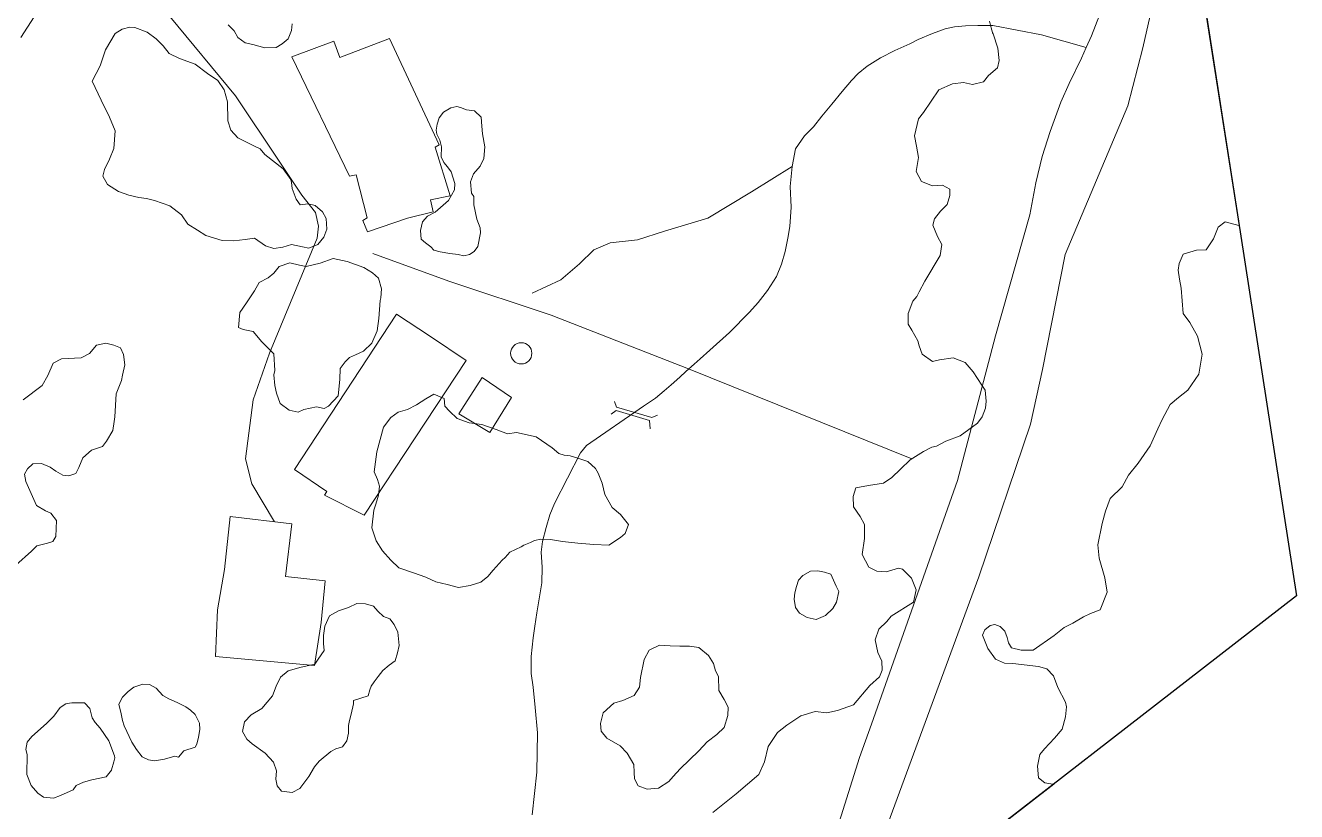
# Model space of a CAD drawing. Header units: metres. Extents: x 4652992 to 4879070, y 2074171 to 2309877.
# Drawn here: x 4654614.1 to 4654706.4, y 2307160.3 to 2307217.4 of the extents above; entities that cross this region are included whole.
import ezdxf

# ---------------------------------------------------------------- set-up
doc = ezdxf.new("R2010")
doc.units = ezdxf.units.M
doc.header["$MEASUREMENT"] = 0
doc.linetypes.add('DGN Style 3', pattern=[92.779933, 66.271381, -26.508552])
doc.layers.get('0').update_dxf_attribs({"color": 4, "lineweight": 0})
for name, color, linetype, lineweight in [('Level 1', 2, 'Continuous', 0), ('Level 2', 6, 'Continuous', 0), ('Level 20', 30, 'DGN Style 3', 0), ('Level 29', 30, 'Continuous', 0), ('Level 30', 5, 'Continuous', 0), ('Level 37', 3, 'Continuous', 0), ('Level 40', 1, 'Continuous', 0), ('Level 61', 4, 'Continuous', 0)]:
    doc.layers.add(name, color=color, linetype=linetype, lineweight=lineweight)
doc.layers.add('Limite', color=38, linetype='Continuous', lineweight=0, plot=False)

# ---------------------------------------------------------------- blocks, each defined once
blk = doc.blocks.new('POSTE')
at = {"color": 0, "linetype": 'ByBlock', "lineweight": -2}
blk.add_circle((0, 0), 0.77, dxfattribs=at)

msp = doc.modelspace()

# ---------------------------------------------------------------- linework, layer by layer
at = {"layer": 'Level 1'}
for points in [[(4654650.889712, 2307160.098879, 1341.0717), (4654651.233889, 2307163.213076, 1341.0717), (4654651.286684, 2307166.067507, 1341.0717), (4654651.097903, 2307167.898928, 1341.0717), (4654650.966311, 2307169.368716, 1341.0717), (4654650.8277, 2307170.363894, 1341.0717), (4654650.821291, 2307171.601931, 1341.0717), (4654650.971499, 2307172.958132, 1341.0717), (4654651.093325, 2307173.789919, 1341.0717), (4654651.233889, 2307174.77289, 1341.0717), (4654651.602724, 2307176.946718, 1341.0717), (4654651.618288, 2307178.088076, 1341.0717), (4654651.545901, 2307179.16791, 1341.0717), (4654651.629092, 2307179.953921, 1341.0717), (4654651.900881, 2307180.951296, 1341.0717), (4654652.183291, 2307181.881716, 1341.0717), (4654652.520083, 2307182.698305, 1341.0717), (4654654.39789, 2307186.387087, 1340.9617), (4654654.836489, 2307186.913515, 1340.8817), (4654658.976687, 2307189.764895, 1340.7117), (4654659.836123, 2307190.336916, 1340.7117), (4654660.470095, 2307190.880495, 1340.7117), (4654660.98633, 2307191.315127, 1340.7117), (4654661.607302, 2307191.880312, 1340.7117), (4654662.042116, 2307192.279482, 1340.7117), (4654662.654482, 2307192.809878, 1340.7117), (4654663.076479, 2307193.194094, 1340.7117), (4654663.780886, 2307193.839907, 1340.7117), (4654665.202883, 2307195.109926, 1340.7117), (4654666.665102, 2307196.581118, 1340.7117), (4654667.28351, 2307197.284304, 1340.6617), (4654667.980898, 2307198.160708, 1340.6217), (4654668.621889, 2307199.179079, 1340.6117), (4654668.992678, 2307200.060915, 1340.5717), (4654669.245119, 2307200.980288, 1340.5217), (4654669.437319, 2307201.950686, 1340.4817), (4654669.591311, 2307202.802309, 1340.4717), (4654669.700503, 2307204.214113, 1340.4417), (4654669.62549, 2307205.712601, 1340.3917), (4654669.754328, 2307207.147343, 1340.3917), (4654670.002163, 2307208.449678, 1340.3817), (4654670.664435, 2307209.38786, 1340.3817), (4654671.30926, 2307210.04463, 1340.3717), (4654671.905886, 2307210.800905, 1340.3517), (4654672.633303, 2307211.688479, 1340.3417), (4654673.38428, 2307212.598086, 1340.3217), (4654674.073122, 2307213.403322, 1340.3017), (4654674.548281, 2307213.893496, 1340.2817), (4654675.193117, 2307214.443728, 1340.2817), (4654676.183291, 2307215.029909, 1340.2817), (4654677.206301, 2307215.562502, 1340.2817), (4654678.291506, 2307216.052675, 1340.2817), (4654678.900332, 2307216.382509, 1340.2817), (4654679.949282, 2307216.798891, 1340.2817), (4654680.873904, 2307217.153689, 1340.2817), (4654681.545717, 2307217.294314, 1340.2817), (4654682.335879, 2307217.36072, 1340.2817), (4654683.23572, 2307217.391726, 1340.2817), (4654684.335512, 2307217.383486, 1340.2817), (4654687.847475, 2307216.712527, 1340), (4654691.108268, 2307215.794683, 1339.0904)], [(4654650.897093, 2307197.959779, 1341.0203), (4654652.971292, 2307198.923391, 1340.9203), (4654654.331063, 2307200.086972, 1340.9203), (4654655.364527, 2307201.100557, 1340.8203), (4654656.561448, 2307201.618981, 1340.7203), (4654658.541686, 2307201.831033, 1340.5203), (4654660.49573, 2307202.455788, 1340.4203), (4654663.646299, 2307203.399361, 1340.6203), (4654666.811841, 2307205.316441, 1340.4203), (4654669.754328, 2307207.147343, 1340.3917)]]:
    msp.add_polyline3d(points, dxfattribs=at)
at = {"layer": 'Level 2'}
for points in [[(4654667.534304, 2307274.512881, 1338.48), (4654673.787905, 2307263.114504, 1338.88), (4654676.667483, 2307259.226687, 1338.88), (4654677.039492, 2307258.780886, 1338.88), (4654681.638125, 2307252.600527, 1338.88), (4654683.468874, 2307250.309084, 1338.88), (4654689.257693, 2307246.084292, 1339), (4654695.610476, 2307240.128298, 1338.92), (4654696.422121, 2307238.764284, 1338.92), (4654697.208132, 2307235.596926, 1338.92), (4654698.04053, 2307229.439089, 1338.92), (4654697.914492, 2307228.031924, 1338.92), (4654697.55768, 2307226.112124, 1338.92), (4654695.211733, 2307215.77112, 1339.0877), (4654694.122927, 2307211.559328, 1339.0877), (4654689.582705, 2307200.763308, 1339.4219), (4654687.929079, 2307192.42792, 1339.7851), (4654687.060915, 2307188.465273, 1339.7851), (4654683.302309, 2307177.369082, 1340.0179), (4654675.854494, 2307157.170473, 1340.06)], [(4654671.058718, 2307152.867129, 1340.06), (4654674.638674, 2307164.27289, 1340.06), (4654675.529116, 2307166.697878, 1340.06), (4654681.76813, 2307184.380495, 1340), (4654684.516115, 2307194.86188, 1339.6), (4654687.00049, 2307203.659914, 1339.28), (4654687.4527, 2307205.975283, 1339.2), (4654687.912905, 2307207.879092, 1339.2), (4654688.479311, 2307209.704104, 1339.2), (4654689.262514, 2307211.833925, 1339.14), (4654689.875307, 2307213.184695, 1339.14), (4654690.766909, 2307215.021487, 1339.1), (4654691.108268, 2307215.794683, 1339.0904), (4654691.478701, 2307216.63373, 1339.08), (4654692.073305, 2307218.131289, 1339.02)]]:
    msp.add_polyline3d(points, dxfattribs=at)
at = {"layer": 'Level 20', "linetype": 'Continuous'}
msp.add_polyline3d([(4654602.372725, 2307257.656583, 1361.4514), (4654603.530857, 2307253.34893, 1361.2514), (4654605.485816, 2307238.502743, 1357.8514), (4654607.594762, 2307233.596389, 1355.1514), (4654614.705044, 2307226.980624, 1351.8514), (4654622.188791, 2307220.528874, 1350.2514), (4654624.585684, 2307218.036455, 1349.8514), (4654629.35007, 2307212.286356, 1348.9514), (4654632.485108, 2307207.619525, 1348.7514), (4654634.17594, 2307205.085874, 1348.7514), (4654635.158421, 2307203.816054, 1348.7514), (4654635.377298, 2307202.827727, 1348.7514), (4654635.293109, 2307201.962516, 1348.7514), (4654631.821902, 2307193.617608, 1346.5514), (4654630.643461, 2307190.229268, 1346.4514), (4654630.082093, 2307185.941441, 1345.9514), (4654630.553985, 2307184.124533, 1345.7514), (4654632.187565, 2307181.368517, 1345.7514)], dxfattribs=at)
at = {"layer": 'Level 29', "elevation": 1341.120294, "flags": 128}
for points in [[(4654659.988566, 2307189.117587), (4654659.578047, 2307188.950576), (4654657.02001, 2307189.695542), (4654656.85422, 2307190.106576)], [(4654656.617519, 2307189.181555), (4654656.991901, 2307189.442954), (4654659.413359, 2307188.728556), (4654659.447917, 2307188.1168)]]:
    msp.add_lwpolyline(points, dxfattribs=at)
at = {"layer": 'Level 30', "color": 1, "elevation": 1344.151384, "flags": 128}
msp.add_lwpolyline([(4654649.40185, 2307190.382124), (4654647.828623, 2307187.844328), (4654645.563763, 2307189.199116), (4654647.253424, 2307191.836612), (4654649.40185, 2307190.382124)], dxfattribs=at)
at = {"layer": 'Level 30', "color": 1}
for points in [[(4654640.535706, 2307216.441625, 1346.4514), (4654644.128954, 2307208.722075, 1346.7514), (4654643.84409, 2307208.566629, 1346.7514), (4654644.942797, 2307205.028604, 1345.8514), (4654643.502067, 2307204.747824, 1346.4514), (4654643.707844, 2307203.855849, 1346.4514), (4654641.832239, 2307203.417166, 1347.1514), (4654638.938688, 2307202.41899, 1347.4514), (4654638.594155, 2307203.247095, 1347.4514), (4654638.91519, 2307203.425551, 1347.4514), (4654638.110219, 2307206.560384, 1347.2514), (4654637.643116, 2307206.452444, 1347.1514), (4654633.443851, 2307215.111967, 1347.7514), (4654636.491449, 2307216.259665, 1347.9514), (4654636.940452, 2307215.064331, 1347.9514), (4654640.535706, 2307216.441625, 1346.4514)], [(4654646.105546, 2307193.083407, 1344.451384), (4654638.697553, 2307181.86681, 1344.451384), (4654635.826384, 2307183.30376, 1345.051384), (4654635.982941, 2307183.582499, 1345.051384), (4654633.647643, 2307185.158909, 1344.551384), (4654641.038758, 2307196.441537, 1344.551384), (4654643.518235, 2307194.824234, 1345.051384), (4654646.105546, 2307193.083407, 1344.451384)], [(4654635.569624, 2307174.06028, 1348.2514), (4654635.081868, 2307170.934066, 1347.5514), (4654627.898958, 2307171.601213, 1347.5514), (4654628.057281, 2307174.984921, 1348.4514), (4654628.556528, 2307177.919728, 1347.8514), (4654628.981273, 2307181.748807, 1347.3514), (4654633.450795, 2307181.218689, 1347.3514), (4654632.997939, 2307177.393008, 1347.9514), (4654635.862957, 2307177.096343, 1347.9514), (4654635.569624, 2307174.06028, 1348.2514)]]:
    msp.add_polyline3d(points, dxfattribs=at)
at = {"layer": 'Level 37'}
msp.add_polyline3d([(4654678.449114, 2307185.944045, 1341.737588), (4654662.233079, 2307192.472906, 1341.6514), (4654652.27207, 2307196.365892, 1342.4514), (4654644.851222, 2307198.838163, 1344.4514), (4654639.330827, 2307200.833381, 1347.2514)], dxfattribs=at)
at = {"layer": 'Level 40', "color": 3, "elevation": 1343.409417, "flags": 128}
msp.add_lwpolyline([(4654672.946061, 2307176.709139), (4654673.147724, 2307176.327758), (4654672.972772, 2307175.550213), (4654672.722718, 2307175.077704), (4654672.178381, 2307174.574929), (4654671.492737, 2307174.295906), (4654670.854084, 2307174.438721), (4654670.302203, 2307174.75429), (4654670.009283, 2307175.156072), (4654669.904672, 2307175.755949), (4654669.961959, 2307176.223545), (4654670.064866, 2307176.680941), (4654670.213394, 2307177.128137), (4654670.534112, 2307177.488783), (4654671.082928, 2307177.798413), (4654671.615613, 2307177.823398), (4654672.117419, 2307177.711163), (4654672.56331, 2307177.563394), (4654672.946061, 2307176.709139)], dxfattribs=at)
at = {"layer": 'Level 40', "color": 3}
for points in [[(4654619.396175, 2307224.663947, 1375.6094), (4654619.316355, 2307223.43263, 1375.6094), (4654618.882141, 2307222.083512, 1375.6094), (4654618.074924, 2307221.409693, 1375.6094), (4654617.09443, 2307220.840438, 1375.6094), (4654616.085808, 2307220.145988, 1375.6094), (4654614.753831, 2307218.011869, 1375.6094), (4654613.76385, 2307216.524332, 1375.6094)], [(4654699.336, 2307221.2593, 1350.1153), (4654700.1832, 2307215.8116, 1349.6989), (4654702.1966, 2307202.8638, 1348.7094), (4654702.1711, 2307202.8727, 1348.7094), (4654701.1808, 2307203.1404, 1348.7094), (4654700.6814, 2307202.7482, 1348.7094), (4654700.3545, 2307201.905, 1348.7094), (4654699.8102, 2307201.1105, 1348.7094), (4654699.1187, 2307201.0822, 1348.7094), (4654698.1409, 2307200.7972, 1348.7094), (4654697.8533, 2307200.1284, 1348.7094), (4654697.7888, 2307199.6389, 1348.7094), (4654697.8687, 2307198.9795, 1348.7094), (4654697.9987, 2307198.3159, 1350.1094), (4654698.1372, 2307196.5011, 1350.1094), (4654698.6273, 2307195.8425, 1350.1094), (4654699.1789, 2307194.85, 1350.1094), (4654699.5218, 2307193.5384, 1350.1094), (4654699.2851, 2307192.0822, 1350.1094), (4654698.48, 2307190.9362, 1350.1094), (4654697.8121, 2307190.3998, 1350.1094), (4654697.1974, 2307189.8971, 1350.1094), (4654696.6289, 2307188.7897, 1350.1094), (4654696.2984, 2307188.132, 1350.1094), (4654695.7439, 2307186.8842, 1350.1094), (4654694.866, 2307185.6173, 1350.1094), (4654694.1729, 2307184.7664, 1350.1094), (4654693.7066, 2307183.9105, 1350.1094), (4654692.8377, 2307183.0574, 1350.9094), (4654692.4991, 2307182.1431, 1352.4094), (4654692.2505, 2307181.2412, 1352.4094), (4654691.9518, 2307179.7123, 1352.4094), (4654692.0495, 2307178.733, 1352.4094), (4654692.4585, 2307177.3194, 1352.4094), (4654692.633, 2307176.2774, 1352.4094), (4654692.1137, 2307174.9803, 1352.4094), (4654691.4199, 2307174.7252, 1352.4094), (4654690.9089, 2307174.4748, 1352.4094), (4654690.123, 2307174.0124, 1352.4094), (4654689.5059, 2307173.6945, 1352.4094), (4654688.7869, 2307173.1259, 1352.4094), (4654687.2473, 2307172.0587, 1351.1094), (4654686.3845, 2307172.069, 1351.1094), (4654685.6909, 2307172.2241, 1351.1094), (4654685.4559, 2307172.5963, 1351.1094), (4654685.3608, 2307172.9829, 1351.1094), (4654685.1887, 2307173.4324, 1351.1094), (4654684.8573, 2307173.7805, 1351.1094), (4654684.4769, 2307173.9112, 1351.1094), (4654684.144, 2307173.8487, 1351.1094), (4654683.7524, 2307173.5253, 1351.1094), (4654683.5777, 2307173.1534, 1351.1094), (4654683.9623, 2307172.1754, 1350.5094), (4654684.5194, 2307171.4111, 1350.5094), (4654685.1842, 2307171.1253, 1350.5094), (4654685.7678, 2307171.0862, 1350.5094), (4654687.6466, 2307170.8838, 1349.5094), (4654688.2449, 2307170.7042, 1349.5094), (4654688.7214, 2307170.1859, 1349.5094), (4654689.0325, 2307169.3385, 1349.5094), (4654689.6064, 2307168.2751, 1348.7094), (4654689.6681, 2307167.9407, 1348.7094), (4654689.598, 2307167.2236, 1348.7094), (4654689.3484, 2307166.3177, 1348.7094), (4654688.7902, 2307165.664, 1348.7094), (4654688.0721, 2307164.9086, 1348.7094), (4654687.7467, 2307164.4776, 1348.7094), (4654687.5602, 2307163.6492, 1348.7094), (4654687.6444, 2307162.8061, 1348.7094), (4654688.1073, 2307162.4279, 1348.7094), (4654688.6823, 2307162.3451, 1348.7094), (4654688.7477, 2307162.338, 1348.7094), (4654683.6732, 2307158.4019, 1348.9053)], [(4654633.461206, 2307217.519412, 1352.509417), (4654633.416142, 2307217.013289, 1352.509417), (4654633.178213, 2307216.412718, 1352.509417), (4654632.755672, 2307216.059991, 1352.509417), (4654632.315169, 2307215.780114, 1352.509417), (4654631.493313, 2307215.777155, 1353.609417), (4654630.619406, 2307216.007284, 1353.609417), (4654630.06453, 2307216.131581, 1353.609417), (4654629.535816, 2307216.524954, 1353.609417), (4654629.264983, 2307216.998034, 1353.609417), (4654628.816239, 2307217.442238, 1353.609417)], [(4654664.0045, 2307160.2716, 1346.0094), (4654665.7016, 2307161.6268, 1346.7094), (4654667.3308, 2307163.0324, 1347.8094), (4654667.7646, 2307163.9442, 1347.8094), (4654668.02, 2307165.0793, 1347.8094), (4654668.7011, 2307166.0735, 1347.8094), (4654669.371, 2307166.6116, 1347.8094), (4654670.3949, 2307167.2998, 1347.8094), (4654671.4273, 2307167.6193, 1347.8094), (4654672.2743, 2307167.5216, 1347.8094), (4654673.0398, 2307167.6715, 1347.8094), (4654674.2245, 2307168.0844, 1346.5094), (4654675.3984, 2307169.4872, 1346.1094), (4654676.0894, 2307170.114, 1346.1094), (4654676.2949, 2307170.6195, 1346.1094), (4654676.2582, 2307171.2711, 1346.1094), (4654675.9836, 2307171.8839, 1346.1094), (4654675.7779, 2307172.8031, 1346.1094), (4654676.0424, 2307173.5712, 1346.1094), (4654676.6265, 2307174.1299, 1346.1094), (4654676.9432, 2307174.5187, 1346.1094), (4654678.5709, 2307175.5524, 1345.6094), (4654678.768, 2307176.4281, 1345.6094), (4654678.4115, 2307177.2896, 1345.6094), (4654677.7776, 2307177.9373, 1345.6094), (4654677.4719, 2307178.0056, 1345.6094), (4654676.5874, 2307177.7436, 1345.6094), (4654675.9127, 2307177.8025, 1345.6094), (4654675.3309, 2307178.0706, 1345.6094), (4654674.8532, 2307179.0053, 1345.6094), (4654675.022, 2307180.1633, 1345.6094), (4654675.0205, 2307181.1755, 1345.6094), (4654674.6921, 2307181.7549, 1345.6094), (4654674.2088, 2307182.4609, 1345.6094), (4654674.1918, 2307183.2006, 1345.6094), (4654674.3833, 2307183.8477, 1345.6094), (4654675.2918, 2307184.0124, 1345.6094), (4654676.3849, 2307184.1817, 1345.6094), (4654676.9835, 2307184.5997, 1345.6094), (4654677.6216, 2307185.1929, 1345.6094), (4654678.323, 2307185.8639, 1345.6094), (4654679.2864, 2307186.4762, 1345.6094), (4654679.9089, 2307186.7968, 1345.6094), (4654680.2442, 2307186.8598, 1345.6094), (4654680.9117, 2307187.2142, 1346.5094), (4654681.9588, 2307187.6068, 1346.8094), (4654683.2175, 2307188.5192, 1346.8094), (4654683.5535, 2307188.9951, 1346.8094), (4654683.7884, 2307189.6314, 1346.8094), (4654683.853, 2307190.1222, 1346.8094), (4654683.7587, 2307190.924, 1346.8094), (4654683.5224, 2307191.2984, 1346.8094), (4654682.9066, 2307192.2593, 1346.1094), (4654682.3266, 2307192.9408, 1346.1094), (4654681.4397, 2307193.2773, 1346.1094), (4654680.4444, 2307193.1323, 1346.1094), (4654679.9587, 2307193.0112, 1346.1094), (4654679.2083, 2307193.547, 1346.1094), (4654678.9774, 2307194.1503, 1346.1094), (4654678.8717, 2307194.4958, 1346.1094), (4654678.4521, 2307195.2793, 1346.1094), (4654678.1817, 2307195.7077, 1346.1094), (4654678.1746, 2307196.4908, 1346.1094), (4654678.5123, 2307197.3807, 1346.1094), (4654678.8192, 2307197.7258, 1346.1094), (4654678.9853, 2307198.0564, 1346.1094), (4654679.3906, 2307198.8392, 1346.1094), (4654680.497, 2307200.7057, 1346.9094), (4654680.6306, 2307201.5026, 1346.9094), (4654680.3028, 2307202.0812, 1346.9094), (4654679.9806, 2307202.8883, 1346.9094), (4654680.0889, 2307203.3694, 1346.9094), (4654680.5318, 2307203.9132, 1346.9094), (4654681.0086, 2307204.4036, 1346.9094), (4654681.1998, 2307205.0498, 1346.9094), (4654681.211, 2307205.5066, 1346.9094), (4654680.6835, 2307205.8085, 1346.9094), (4654679.9367, 2307205.7461, 1346.9094), (4654679.1377, 2307206.0629, 1346.9094), (4654678.7522, 2307206.7924, 1346.9094), (4654678.935, 2307207.808, 1346.9094), (4654678.797, 2307208.6199, 1346.9094), (4654678.6492, 2307209.388, 1346.9094), (4654678.9247, 2307210.6126, 1346.9094), (4654679.3045, 2307211.0788, 1346.9094), (4654680.4056, 2307212.7156, 1346.9094), (4654681.406, 2307213.1491, 1346.2094), (4654682.2071, 2307213.2454, 1346.2094), (4654682.8617, 2307213.0987, 1346.2094), (4654683.6388, 2307213.2924, 1346.2094), (4654684.0188, 2307213.759, 1346.2094), (4654684.6668, 2307214.3135, 1346.3594), (4654684.7863, 2307214.8448, 1346.5094), (4654684.6961, 2307215.7488, 1346.5094), (4654684.3389, 2307216.7716, 1346.5094), (4654684.3119, 2307216.8598, 1346.3594), (4654684.3057, 2307216.8675, 1346.2094), (4654684.3065, 2307216.8774, 1346.3594), (4654684.2035, 2307217.2144, 1346.5094), (4654684.0808, 2307217.7133, 1346.5094)], [(4654630.740522, 2307201.957417, 1355.909417), (4654630.047745, 2307201.861356, 1356.109417), (4654629.230386, 2307201.764307, 1356.809417), (4654628.397942, 2307201.789776, 1357.109417), (4654627.19188, 2307202.155384, 1357.109417), (4654626.607042, 2307202.525413, 1357.109417), (4654625.896138, 2307202.971489, 1357.109417), (4654625.428318, 2307203.650111, 1357.109417), (4654624.594119, 2307204.308935, 1358.009417), (4654623.487541, 2307204.699544, 1358.809417), (4654622.898203, 2307204.831473, 1358.809417), (4654622.343984, 2307204.907816, 1358.809417), (4654621.618623, 2307205.070194, 1358.809417), (4654620.868329, 2307205.333604, 1358.809417), (4654620.078382, 2307205.84452, 1358.809417), (4654619.737286, 2307206.445866, 1358.809417), (4654619.849566, 2307206.945722, 1358.809417), (4654620.204442, 2307207.67763, 1358.809417), (4654620.524191, 2307208.465136, 1358.809417), (4654620.618444, 2307209.732696, 1358.809417), (4654620.222988, 2307210.728103, 1358.809417), (4654619.596311, 2307211.966236, 1358.809417), (4654618.952986, 2307213.35956, 1358.009417), (4654619.524307, 2307214.459025, 1356.209417), (4654619.927069, 2307215.614019, 1356.209417), (4654620.623275, 2307216.799087, 1356.209417), (4654621.124883, 2307217.117771, 1356.209417), (4654621.686744, 2307217.279275, 1356.209417), (4654622.060916, 2307217.243353, 1356.209417), (4654622.939999, 2307216.902758, 1356.209417), (4654623.596134, 2307216.420537, 1356.209417), (4654624.105546, 2307215.923297, 1356.209417), (4654624.548976, 2307215.345063, 1356.209417), (4654625.281289, 2307214.989473, 1356.209417), (4654626.428349, 2307214.577929, 1357.009417), (4654627.325669, 2307213.898545, 1357.009417), (4654628.071914, 2307213.396529, 1357.009417), (4654628.539795, 2307212.717674, 1357.009417), (4654628.774758, 2307211.851809, 1357.009417), (4654628.796051, 2307210.459773, 1357.009417), (4654629.026503, 2307209.7863, 1357.009417), (4654629.525052, 2307209.244143, 1357.009417), (4654630.680117, 2307208.650653, 1357.009417), (4654631.159405, 2307208.447661, 1357.009417), (4654631.496658, 2307208.03731, 1357.009417), (4654632.828822, 2307206.998046, 1355.909417), (4654633.367752, 2307206.2068, 1355.909417), (4654633.417747, 2307206.004015, 1355.909417), (4654633.461995, 2307205.563031, 1355.909417), (4654633.763201, 2307204.777141, 1355.909417), (4654634.0554, 2307204.376448, 1355.909417), (4654634.642283, 2307204.436639, 1355.909417), (4654635.142678, 2307204.324609, 1355.909417), (4654635.662311, 2307203.873005, 1355.909417), (4654635.933993, 2307203.381129, 1355.909417), (4654635.99747, 2307202.600613, 1355.909417), (4654635.773271, 2307202.028186, 1355.909417), (4654635.321629, 2307201.506677, 1355.909417), (4654634.683531, 2307201.218476, 1355.909417), (4654634.228635, 2307201.320303, 1355.909417), (4654633.409809, 2307201.503594, 1355.909417), (4654632.792186, 2307201.306588, 1355.909417), (4654632.149561, 2307201.210964, 1355.909417), (4654631.522916, 2307201.399126, 1355.909417), (4654630.740522, 2307201.957417, 1355.909417)], [(4654646.127809, 2307211.276312, 1345.509417), (4654646.695618, 2307211.183843, 1345.509417), (4654647.181704, 2307210.727843, 1345.509417), (4654647.245764, 2307210.088678, 1345.509417), (4654647.291719, 2307209.522999, 1345.509417), (4654647.46116, 2307208.58256, 1345.509417), (4654647.374332, 2307207.734241, 1345.509417), (4654647.108772, 2307207.168928, 1345.509417), (4654646.638013, 2307206.61486, 1345.509417), (4654646.405418, 2307206.04217, 1345.509417), (4654646.498264, 2307205.223067, 1345.509417), (4654646.651464, 2307204.980509, 1345.509417), (4654646.653604, 2307204.365819, 1346.409417), (4654646.884544, 2307203.339512, 1347.009417), (4654647.120384, 2307202.697794, 1347.009417), (4654647.144937, 2307202.345879, 1347.009417), (4654646.95541, 2307201.34907, 1347.009417), (4654646.669054, 2307200.997485, 1347.009417), (4654646.339143, 2307200.759574, 1347.009417), (4654645.940192, 2307200.67568, 1347.009417), (4654645.51251, 2307200.771422, 1347.009417), (4654644.9055, 2307200.838026, 1347.009417), (4654644.207197, 2307200.959709, 1347.009417), (4654643.754012, 2307201.095801, 1347.009417), (4654643.527878, 2307201.319633, 1347.009417), (4654643.144652, 2307201.613277, 1347.009417), (4654642.826581, 2307201.882183, 1346.609417), (4654642.795503, 2307202.513023, 1346.609417), (4654642.936432, 2307203.140022, 1346.609417), (4654643.303618, 2307203.543065, 1346.609417), (4654643.853474, 2307203.835887, 1346.609417), (4654644.828113, 2307204.696664, 1346.009417), (4654645.24429, 2307205.470665, 1346.009417), (4654645.27491, 2307205.91475, 1346.009417), (4654645.0174, 2307206.770243, 1346.009417), (4654644.754786, 2307207.14125, 1346.009417), (4654644.477321, 2307207.446207, 1346.009417), (4654644.295433, 2307207.868521, 1346.009417), (4654644.319552, 2307208.591602, 1346.009417), (4654644.185452, 2307209.072605, 1346.009417), (4654643.970615, 2307209.502313, 1346.009417), (4654643.931171, 2307209.788672, 1346.009417), (4654643.994733, 2307210.225418, 1346.009417), (4654644.131606, 2307210.680437, 1346.009417), (4654644.466146, 2307211.091186, 1346.009417), (4654644.990926, 2307211.424633, 1346.009417), (4654645.423369, 2307211.501229, 1346.009417), (4654645.686917, 2307211.442197, 1346.009417), (4654646.127809, 2307211.276312, 1345.509417)], [(4654636.935346, 2307191.695078, 1349.109417), (4654636.814599, 2307190.514638, 1349.109417), (4654636.113573, 2307189.753817, 1349.109417), (4654635.786629, 2307189.585471, 1349.109417), (4654635.236083, 2307189.708632, 1349.109417), (4654634.327575, 2307189.525489, 1349.109417), (4654633.898527, 2307189.331681, 1349.109417), (4654633.256198, 2307189.475369, 1349.109417), (4654632.594437, 2307189.961496, 1349.109417), (4654632.326177, 2307190.697695, 1349.109417), (4654632.210442, 2307191.254884, 1349.109417), (4654632.146376, 2307192.042024, 1349.109417), (4654632.218717, 2307192.363945, 1349.109417), (4654632.142802, 2307193.55972, 1349.709417), (4654631.260737, 2307194.441333, 1351.509417), (4654630.649914, 2307195.174242, 1352.109417), (4654629.918523, 2307195.3379, 1352.109417), (4654629.563117, 2307195.465547, 1352.109417), (4654629.662769, 2307196.550058, 1352.109417), (4654630.157782, 2307197.257373, 1352.109417), (4654630.739692, 2307198.137737, 1352.109417), (4654631.066684, 2307198.738289, 1352.109417), (4654631.718192, 2307199.073717, 1352.109417), (4654632.13084, 2307199.414478, 1352.109417), (4654632.528665, 2307199.902929, 1352.109417), (4654633.307002, 2307200.161838, 1352.109417), (4654633.992662, 2307200.008369, 1352.109417), (4654634.495473, 2307199.895826, 1352.109417), (4654635.512627, 2307200.149393, 1352.109417), (4654636.448646, 2307200.469237, 1352.109417), (4654637.45387, 2307200.25989, 1351.009417), (4654638.661042, 2307199.835252, 1349.509417), (4654639.29723, 2307199.45145, 1349.509417), (4654639.739653, 2307199.062742, 1349.509417), (4654639.951522, 2307198.291132, 1349.509417), (4654639.898592, 2307197.627079, 1349.509417), (4654639.857267, 2307197.443215, 1349.509417), (4654639.75141, 2307196.115133, 1349.509417), (4654639.646827, 2307195.221281, 1349.509417), (4654639.256792, 2307194.343042, 1349.509417), (4654638.643291, 2307193.756191, 1349.509417), (4654638.056247, 2307193.501346, 1349.509417), (4654637.627426, 2307193.307646, 1349.509417), (4654637.315507, 2307192.991236, 1349.509417), (4654636.962268, 2307192.490972, 1349.509417), (4654636.935346, 2307191.695078, 1349.109417)], [(4654613.946678, 2307190.212435, 1366.209417), (4654615.321234, 2307191.27122, 1365.509417), (4654615.726022, 2307191.992007, 1365.509417), (4654616.126976, 2307192.875925, 1365.509417), (4654616.723477, 2307193.188726, 1365.509417), (4654618.163073, 2307193.262882, 1364.809417), (4654618.760096, 2307193.575959, 1364.809417), (4654619.26361, 2307194.19418, 1364.809417), (4654619.941614, 2307194.326718, 1364.809417), (4654620.520237, 2307194.197263, 1364.809417), (4654621.004333, 2307194.00775, 1364.809417), (4654621.217385, 2307193.513451, 1364.809417), (4654621.331062, 2307192.757174, 1364.809417), (4654621.16604, 2307192.022653, 1364.809417), (4654621.079187, 2307191.636067, 1364.809417), (4654620.701997, 2307190.650982, 1366.109417), (4654620.588031, 2307188.979607, 1368.009417), (4654620.557249, 2307188.663034, 1368.009417), (4654620.448624, 2307187.999988, 1368.009417), (4654619.989449, 2307187.213193, 1368.009417), (4654619.702243, 2307186.832683, 1368.009417), (4654618.915659, 2307186.563852, 1368.009417), (4654618.269247, 2307186.021085, 1368.009417), (4654617.989679, 2307185.315421, 1368.009417), (4654617.770654, 2307184.879235, 1368.009417), (4654617.249141, 2307184.712839, 1368.009417), (4654616.817929, 2307184.768832, 1368.009417), (4654616.314708, 2307185.043079, 1368.009417), (4654615.89696, 2307185.338647, 1368.009417), (4654615.269828, 2307185.600176, 1368.009417), (4654614.658982, 2307185.575043, 1368.009417), (4654614.256516, 2307185.220291, 1368.009417), (4654614.046137, 2307184.822587, 1368.009417), (4654614.132665, 2307184.302128, 1368.509417), (4654614.918615, 2307182.552196, 1369.809417), (4654615.556713, 2307182.167523, 1369.809417), (4654615.961036, 2307181.996458, 1369.809417), (4654616.364351, 2307181.462612, 1369.809417), (4654616.305763, 2307180.306039, 1369.809417), (4654616.104512, 2307179.947699, 1369.809417), (4654615.716453, 2307179.832784, 1369.809417), (4654614.948957, 2307179.641357, 1369.809417), (4654614.538825, 2307179.249043, 1369.809417), (4654613.415814, 2307178.22111, 1371.009417)], [(4654650.768156, 2307179.879197, 1349.009417), (4654650.281842, 2307179.683891, 1349.409417), (4654650.089152, 2307179.561428, 1349.409417), (4654649.257487, 2307179.167968, 1349.409417), (4654648.924146, 2307178.787236, 1349.409417), (4654648.713733, 2307178.585958, 1349.409417), (4654648.055912, 2307177.863901, 1349.409417), (4654647.665538, 2307177.413146, 1349.409417), (4654647.157224, 2307176.988761, 1349.409417), (4654646.400295, 2307176.744124, 1349.409417), (4654645.543135, 2307176.604669, 1349.409417), (4654644.726385, 2307176.828666, 1349.409417), (4654643.90076, 2307177.013261, 1349.409417), (4654643.177983, 2307177.361777, 1348.709417), (4654642.278516, 2307177.676355, 1347.709417), (4654641.201875, 2307178.041513, 1347.709417), (4654640.620795, 2307178.58623, 1347.709417), (4654640.026933, 2307179.258255, 1347.709417), (4654639.569028, 2307179.982855, 1347.709417), (4654639.243193, 2307180.926828, 1347.709417), (4654639.409072, 2307182.217171, 1347.709417), (4654639.546138, 2307182.642831, 1347.709417), (4654639.736474, 2307183.305482, 1347.709417), (4654639.799714, 2307183.955079, 1347.709417), (4654639.660936, 2307184.442444, 1347.709417), (4654639.412813, 2307184.995755, 1347.709417), (4654639.614214, 2307186.444184, 1347.709417), (4654640.101445, 2307188.243575, 1347.709417), (4654640.633689, 2307188.954254, 1347.709417), (4654641.173718, 2307189.331292, 1347.709417), (4654641.835855, 2307189.515059, 1347.709417), (4654642.494097, 2307189.865645, 1347.709417), (4654643.170094, 2307190.29523, 1347.709417), (4654643.740637, 2307190.623943, 1347.709417), (4654644.501033, 2307190.315188, 1348.009417), (4654644.562425, 2307189.771191, 1348.709417), (4654644.89389, 2307189.406991, 1348.709417), (4654645.434868, 2307188.871621, 1348.709417), (4654646.313386, 2307188.550776, 1348.709417), (4654647.236229, 2307188.427181, 1348.709417), (4654648.272112, 2307188.071133, 1348.709417), (4654649.111217, 2307187.759111, 1348.709417), (4654649.754681, 2307187.863743, 1348.709417), (4654651.185342, 2307187.538708, 1347.909417), (4654652.333314, 2307186.741641, 1347.009417), (4654652.823134, 2307186.341432, 1347.009417), (4654653.208555, 2307186.21369, 1347.009417), (4654653.651181, 2307186.156187, 1347.009417), (4654654.194315, 2307185.993163, 1347.009417), (4654654.925699, 2307185.746509, 1347.009417), (4654655.47656, 2307185.249625, 1347.009417), (4654655.690335, 2307184.911187, 1347.009417), (4654655.981818, 2307184.181727, 1347.009417), (4654656.167774, 2307183.35134, 1347.009417), (4654656.699678, 2307182.402072, 1347.009417), (4654657.289921, 2307181.896426, 1347.009417), (4654657.875132, 2307181.184348, 1347.009417), (4654657.645166, 2307180.530068, 1347.009417), (4654657.289189, 2307180.236073, 1347.009417), (4654656.458955, 2307179.674535, 1347.009417), (4654655.376713, 2307179.732072, 1347.509417), (4654654.204569, 2307179.833011, 1348.509417), (4654653.09476, 2307179.938613, 1349.009417), (4654652.220645, 2307180.09269, 1349.009417), (4654651.525435, 2307180.123938, 1349.009417), (4654651.048469, 2307180.023557, 1349.009417), (4654650.768156, 2307179.879197, 1349.009417)], [(4654637.924107, 2307168.416878, 1351.709417), (4654637.910317, 2307168.172377, 1351.709417), (4654637.742506, 2307167.42587, 1351.709417), (4654637.636521, 2307166.954396, 1351.709417), (4654637.557032, 2307166.600792, 1351.709417), (4654637.550993, 2307166.024467, 1351.709417), (4654637.427345, 2307165.474425, 1351.709417), (4654637.125349, 2307165.046758, 1351.709417), (4654636.641125, 2307164.907374, 1351.709417), (4654636.265677, 2307164.702425, 1351.709417), (4654635.419694, 2307164.011104, 1352.909417), (4654635.079012, 2307163.592831, 1352.909417), (4654634.676605, 2307162.89996, 1352.909417), (4654634.025572, 2307162.015445, 1352.909417), (4654633.467658, 2307161.728094, 1352.909417), (4654632.706263, 2307161.815775, 1352.909417), (4654632.385343, 2307162.217045, 1352.909417), (4654632.286604, 2307162.692285, 1352.909417), (4654632.340573, 2307163.298213, 1352.909417), (4654632.111697, 2307163.926133, 1352.909417), (4654631.521673, 2307164.593544, 1352.909417), (4654630.561664, 2307165.261224, 1352.909417), (4654630.18393, 2307165.592822, 1352.909417), (4654629.859095, 2307166.159816, 1352.909417), (4654630.017806, 2307166.865997, 1352.909417), (4654630.502413, 2307167.375761, 1352.909417), (4654631.277012, 2307167.835916, 1351.909417), (4654632.032433, 2307168.756305, 1350.909417), (4654632.309301, 2307169.437983, 1350.909417), (4654632.625419, 2307170.110894, 1350.909417), (4654633.180913, 2307170.565077, 1350.909417), (4654634.111591, 2307170.821355, 1350.409417), (4654635.120375, 2307171.035595, 1349.109417), (4654635.359644, 2307171.414854, 1348.209417), (4654635.783931, 2307172.031182, 1347.909417), (4654635.732841, 2307172.540195, 1347.909417), (4654635.738896, 2307173.119374, 1347.909417), (4654635.850367, 2307173.799398, 1347.909417), (4654636.185444, 2307174.55385, 1347.909417), (4654636.843486, 2307174.904368, 1347.909417), (4654637.562565, 2307175.158303, 1347.909417), (4654638.163452, 2307175.438655, 1347.909417), (4654638.780997, 2307175.425007, 1347.909417), (4654639.363033, 2307175.253427, 1347.909417), (4654639.694842, 2307174.888983, 1347.909417), (4654640.105432, 2307174.506932, 1347.909417), (4654640.560394, 2307174.322296, 1347.909417), (4654640.883313, 2307173.918384, 1347.909417), (4654641.131333, 2307173.365357, 1347.909417), (4654641.242329, 2307172.386854, 1347.909417), (4654641.126949, 2307171.873607, 1347.909417), (4654640.954428, 2307171.290208, 1347.909417), (4654640.511154, 2307170.974643, 1347.909417), (4654640.050129, 2307170.580118, 1347.909417), (4654639.707279, 2307170.159181, 1347.909417), (4654639.412696, 2307169.768921, 1347.909417), (4654639.214646, 2307169.440014, 1347.909417), (4654639.113131, 2307169.17246, 1347.909417), (4654638.976116, 2307168.74699, 1347.909417), (4654637.924107, 2307168.416878, 1351.709417)], [(4654664.431224, 2307169.120133, 1345.509417), (4654664.828811, 2307168.490719, 1345.509417), (4654665.11683, 2307167.927386, 1345.509417), (4654665.101705, 2307167.307084, 1345.509417), (4654664.826795, 2307166.453808, 1345.509417), (4654664.298318, 2307165.948257, 1345.509417), (4654663.594072, 2307165.398834, 1345.509417), (4654662.990481, 2307164.743758, 1345.509417), (4654661.630492, 2307163.437007, 1344.909417), (4654661.13222, 2307162.882623, 1344.909417), (4654660.805981, 2307162.539445, 1344.909417), (4654660.070584, 2307162.038046, 1344.909417), (4654659.226687, 2307161.976964, 1344.909417), (4654658.572634, 2307162.206325, 1344.909417), (4654658.314953, 2307162.721597, 1344.909417), (4654658.294407, 2307163.183886, 1344.909417), (4654658.261071, 2307163.773865, 1344.909417), (4654657.780184, 2307164.588696, 1344.909417), (4654657.276433, 2307165.117377, 1344.909417), (4654656.32007, 2307165.663992, 1344.909417), (4654655.895345, 2307166.175029, 1344.909417), (4654655.853083, 2307166.725434, 1344.909417), (4654656.031304, 2307167.517858, 1344.909417), (4654656.811333, 2307168.217394, 1344.909417), (4654657.475511, 2307168.401848, 1344.909417), (4654658.302815, 2307168.757903, 1344.909417), (4654658.691464, 2307169.378458, 1344.909417), (4654658.763914, 2307170.069698, 1344.909417), (4654659.018481, 2307171.38607, 1344.909417), (4654659.376524, 2307172.055099, 1344.909417), (4654660.124781, 2307172.428815, 1344.909417), (4654660.902482, 2307172.379791, 1344.909417), (4654661.601122, 2307172.34844, 1344.909417), (4654662.308666, 2307172.356712, 1344.909417), (4654662.989462, 2307172.246118, 1344.909417), (4654663.690771, 2307171.673186, 1344.909417), (4654664.058071, 2307171.091709, 1344.909417), (4654664.188241, 2307170.563253, 1344.909417), (4654664.424189, 2307170.135993, 1344.909417), (4654664.431224, 2307169.120133, 1345.509417)], [(4654625.605169, 2307164.745324, 1358.809417), (4654625.219399, 2307164.299882, 1358.809417), (4654624.947385, 2307164.360646, 1358.809417), (4654624.208019, 2307164.157763, 1358.809417), (4654623.486146, 2307164.032756, 1358.809417), (4654623.04993, 2307164.089302, 1358.809417), (4654622.570988, 2307164.318969, 1358.809417), (4654622.16204, 2307164.860161, 1358.809417), (4654621.830809, 2307165.384001, 1358.809417), (4654621.281059, 2307166.570108, 1358.809417), (4654621.165493, 2307166.963996, 1358.809417), (4654621.049998, 2307167.450369, 1357.909417), (4654620.878891, 2307168.14371, 1357.909417), (4654621.157169, 2307168.654768, 1357.909417), (4654621.573562, 2307169.053077, 1357.909417), (4654621.972433, 2307169.373411, 1357.909417), (4654622.634899, 2307169.5939, 1357.909417), (4654623.119312, 2307169.567553, 1357.909417), (4654623.590062, 2307169.298589, 1357.909417), (4654624.086054, 2307168.77832, 1357.909417), (4654624.517884, 2307168.518058, 1357.909417), (4654625.114091, 2307168.262015, 1357.909417), (4654625.740431, 2307167.958299, 1357.909417), (4654626.094432, 2307167.715433, 1357.909417), (4654626.430906, 2307167.3946, 1357.909417), (4654626.73619, 2307166.753201, 1357.909417), (4654626.756528, 2307166.298298, 1357.909417), (4654626.672777, 2307165.743828, 1357.909417), (4654626.558884, 2307165.237038, 1357.909417), (4654626.428513, 2307165.020517, 1357.909417), (4654625.605169, 2307164.745324, 1358.809417)], [(4654617.563902, 2307161.92786, 1367.4094), (4654616.665373, 2307161.521863, 1367.4094), (4654616.134904, 2307161.316774, 1367.4094), (4654615.425722, 2307161.394262, 1367.4094), (4654615.00773, 2307161.689835, 1367.4094), (4654614.526333, 2307162.242245, 1367.4094), (4654614.220814, 2307163.038507, 1367.4094), (4654614.234602, 2307164.495888, 1366.7094), (4654614.149988, 2307164.838661, 1366.7094), (4654614.232764, 2307165.386956, 1366.7094), (4654614.567544, 2307165.797994, 1366.7094), (4654615.637464, 2307166.73974, 1366.0094), (4654616.16126, 2307167.271081, 1366.0094), (4654616.625377, 2307167.896799, 1366.0094), (4654617.049979, 2307168.166642, 1366.0094), (4654617.135665, 2307168.188022, 1366.0094), (4654617.46974, 2307168.234953, 1366.0094), (4654618.402577, 2307168.235287, 1365.5094), (4654618.795562, 2307167.823105, 1365.5094), (4654618.965013, 2307167.136487, 1365.5094), (4654619.174006, 2307166.805968, 1365.5094), (4654619.528445, 2307166.402413, 1365.5094), (4654620.172753, 2307165.488105, 1365.5094), (4654620.572345, 2307164.385214, 1365.5094), (4654620.597534, 2307164.249274, 1365.6094), (4654620.529833, 2307163.947985, 1365.6094), (4654620.359726, 2307163.363703, 1365.6094), (4654620.352524, 2307163.338966, 1365.6094), (4654619.96142, 2307162.858779, 1365.6094), (4654618.932056, 2307162.641724, 1365.8094), (4654618.314937, 2307162.490059, 1367.0094), (4654617.785487, 2307162.239201, 1367.0976), (4654617.563902, 2307161.92786, 1367.4094)]]:
    msp.add_polyline3d(points, dxfattribs=at)
at = {"layer": 'Limite', "color": 5, "linetype": 'Continuous', "lineweight": 30}
msp.add_polyline3d([(4654615.974811, 2307456.368249, 1338.033049), (4654671.611415, 2307375.217801, 1356.994455), (4654663.384869, 2307370.833238, 1351.228297), (4654677.187989, 2307350.532854, 1354.13401), (4654688.910644, 2307288.302693, 1351.473074), (4654702.314723, 2307202.10402, 1341.787597), (4654706.372694, 2307176.008677, 1345.395358), (4654676.106688, 2307152.532911, 1341.462993), (4654678.600984, 2307132.508516, 1340.768049), (4654685.113613, 2307121.933448, 1340.770141), (4654686.292116, 2307100.530535, 1341.529603), (4654682.252756, 2307086.402681, 1341.85411), (4654672.276131, 2307070.008946, 1342.626368), (4654666.874114, 2307048.648373, 1342.821695), (4654667.638814, 2307014.081641, 1342.803167)], dxfattribs=at)

# ---------------------------------------------------------------- block references
at = {"layer": 'Level 61', "zscale": 0.1}
msp.add_blockref('POSTE', (4654650.097506, 2307193.598751, 1342.009417), dxfattribs=at)

doc.saveas('drawing.dxf')
